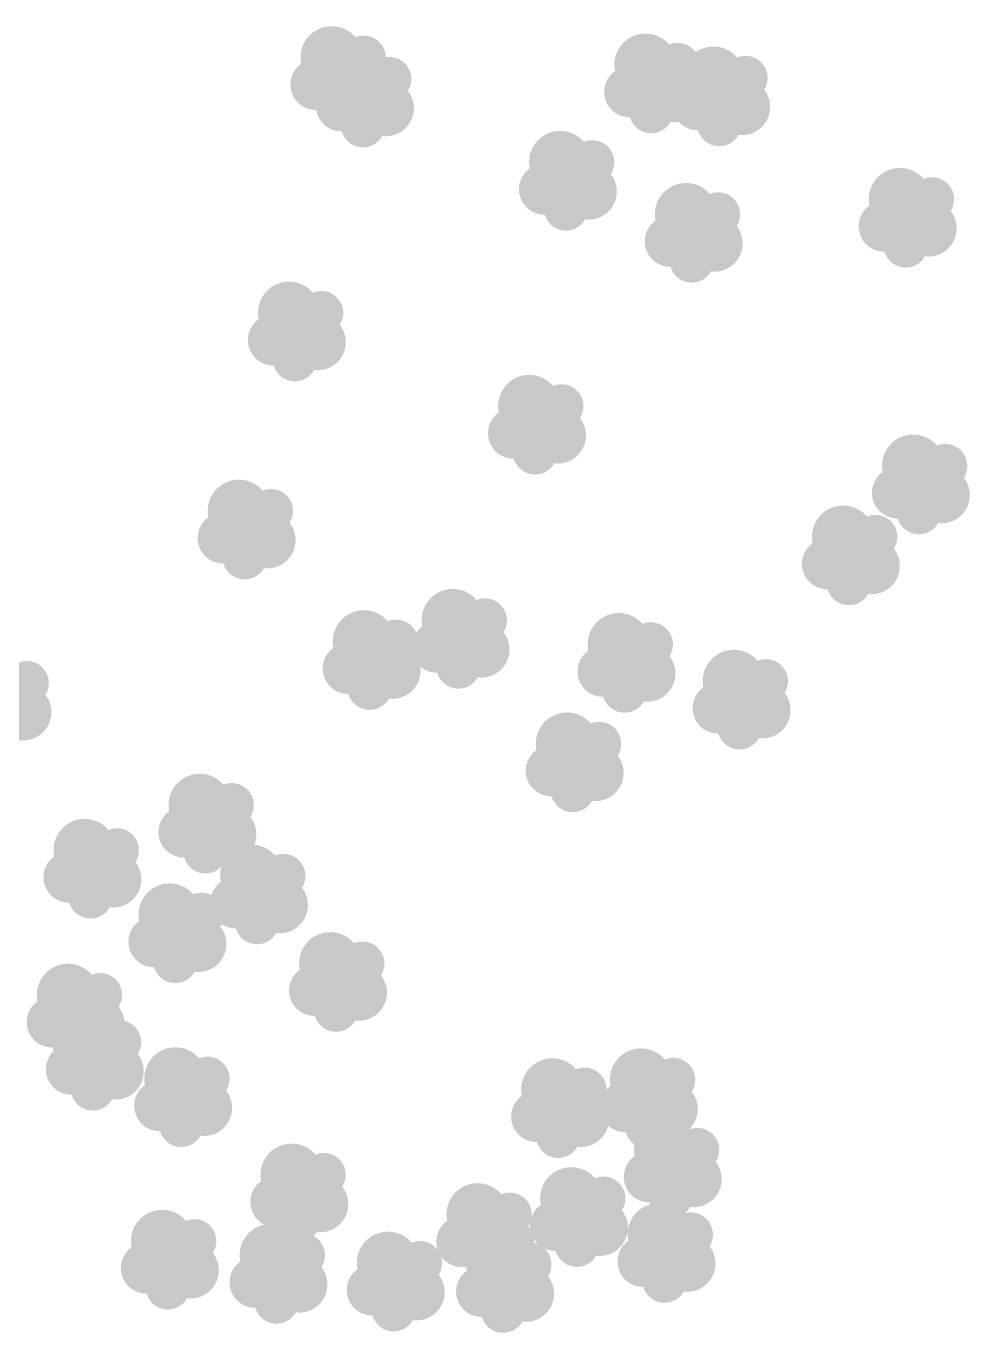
# Model space of a CAD drawing. Header units: feet. Extents: x 19943 to 22668, y 19646 to 21490.
# Drawn here: x 20876.6 to 20970.1, y 21125.5 to 21254.9 of the extents above; entities that cross this region are included whole.
import ezdxf

# ---------------------------------------------------------------- set-up
doc = ezdxf.new("R2010")
doc.units = ezdxf.units.FT
doc.header["$MEASUREMENT"] = 0
doc.layers.add('V-PLNT-TREES-SAVD', color=253, linetype='Continuous')

# ---------------------------------------------------------------- blocks, each defined once
blk = doc.blocks.new('Existing Basemap')
at = {"layer": 'V-PLNT-TREES-SAVD'}
h = blk.add_hatch(color=256, dxfattribs=at)
edge = h.paths.add_edge_path()
edge.add_ellipse((20910.05104483243, 21251.78426960053), major_axis=(-1.543132462168271, 1.543089726718376), ratio=0.9999999999995682, start_angle=192.5944597473992, end_angle=337.2687559424306)
edge.add_ellipse((20906.86783455109, 21251.80456552207), major_axis=(-2.185042389636971, 2.184981877158718), ratio=0.9999999999979726, start_angle=265.3135617642286, end_angle=416.8558821878045)
edge.add_ellipse((20905.30169187006, 21249.10949383517), major_axis=(1.784643676877361, 1.784693102098145), ratio=0.9999999999999278, start_angle=80.2866100408609, end_angle=225.7341644166373)
edge.add_ellipse((20907.43741820427, 21247.20773340876), major_axis=(-1.550971484118789, 1.550928531575328), ratio=0.9999999999992424, start_angle=61.15733986461568, end_angle=61.47147788450962)
edge.add_ellipse((20907.43741820427, 21247.20773340876), major_axis=(-1.550971484118789, 1.550928531575328), ratio=0.9999999999992424, start_angle=61.47147788450962, end_angle=195.4892329067007)
edge.add_ellipse((20909.69513482698, 21248.89598467191), major_axis=(1.973188564310873, 1.973243211230985), ratio=0.9999999999999237, start_angle=217.8170008947253, end_angle=353.0192784218156)
h = blk.add_hatch(color=256, dxfattribs=at)
edge = h.paths.add_edge_path()
edge.add_ellipse((20941.13985549759, 21251.05698941508), major_axis=(-1.543132462168271, 1.543089726718376), ratio=0.9999999999995682, start_angle=192.5944597473992, end_angle=337.2687559424306)
edge.add_ellipse((20937.95664521624, 21251.07728533662), major_axis=(-2.185042389636971, 2.184981877158718), ratio=0.9999999999979726, start_angle=265.3135617642286, end_angle=416.8558821878045)
edge.add_ellipse((20936.39050253521, 21248.38221364971), major_axis=(1.784643676877361, 1.784693102098145), ratio=0.9999999999999278, start_angle=80.2866100408609, end_angle=225.7341644166373)
edge.add_ellipse((20938.52622886942, 21246.4804532233), major_axis=(-1.550971484118789, 1.550928531575328), ratio=0.9999999999992424, start_angle=61.15733986461568, end_angle=61.47147788450962)
edge.add_ellipse((20938.52622886942, 21246.4804532233), major_axis=(-1.550971484118789, 1.550928531575328), ratio=0.9999999999992424, start_angle=61.47147788450962, end_angle=195.4892329067007)
edge.add_ellipse((20940.78394549213, 21248.16870448646), major_axis=(1.973188564310873, 1.973243211230985), ratio=0.9999999999999237, start_angle=217.8170008947253, end_angle=353.0192784218156)
h = blk.add_hatch(color=256, dxfattribs=at)
edge = h.paths.add_edge_path()
edge.add_ellipse((20912.58138550957, 21249.66224819809), major_axis=(-1.543132462168271, 1.543089726718376), ratio=0.9999999999995682, start_angle=192.5944597473992, end_angle=337.2687559424306)
edge.add_ellipse((20909.39817522823, 21249.68254411963), major_axis=(-2.185042389636971, 2.184981877158718), ratio=0.9999999999979726, start_angle=265.3135617642286, end_angle=416.8558821878045)
edge.add_ellipse((20907.8320325472, 21246.98747243273), major_axis=(1.784643676877361, 1.784693102098145), ratio=0.9999999999999278, start_angle=80.2866100408609, end_angle=225.7341644166373)
edge.add_ellipse((20909.96775888141, 21245.08571200631), major_axis=(-1.550971484118789, 1.550928531575328), ratio=0.9999999999992424, start_angle=61.15733986461568, end_angle=61.47147788450962)
edge.add_ellipse((20909.96775888141, 21245.08571200631), major_axis=(-1.550971484118789, 1.550928531575328), ratio=0.9999999999992424, start_angle=61.47147788450962, end_angle=195.4892329067007)
edge.add_ellipse((20912.22547550412, 21246.77396326947), major_axis=(1.973188564310873, 1.973243211230985), ratio=0.9999999999999237, start_angle=217.8170008947253, end_angle=353.0192784218156)
h = blk.add_hatch(color=256, dxfattribs=at)
edge = h.paths.add_edge_path()
edge.add_ellipse((20947.87454964664, 21249.77161419972), major_axis=(-1.543132462168271, 1.543089726718376), ratio=0.9999999999995682, start_angle=192.5944597473992, end_angle=337.2687559424306)
edge.add_ellipse((20944.69133936529, 21249.79191012126), major_axis=(-2.185042389636971, 2.184981877158718), ratio=0.9999999999979726, start_angle=265.3135617642286, end_angle=416.8558821878045)
edge.add_ellipse((20943.12519668426, 21247.09683843436), major_axis=(1.784643676877361, 1.784693102098145), ratio=0.9999999999999278, start_angle=80.2866100408609, end_angle=225.7341644166373)
edge.add_ellipse((20945.26092301848, 21245.19507800795), major_axis=(-1.550971484118789, 1.550928531575328), ratio=0.9999999999992424, start_angle=61.15733986461568, end_angle=61.47147788450962)
edge.add_ellipse((20945.26092301848, 21245.19507800795), major_axis=(-1.550971484118789, 1.550928531575328), ratio=0.9999999999992424, start_angle=61.47147788450962, end_angle=195.4892329067007)
edge.add_ellipse((20947.51863964119, 21246.8833292711), major_axis=(1.973188564310873, 1.973243211230985), ratio=0.9999999999999237, start_angle=217.8170008947253, end_angle=353.0192784218156)
h = blk.add_hatch(color=256, dxfattribs=at)
edge = h.paths.add_edge_path()
edge.add_ellipse((20932.69078972534, 21241.41217783498), major_axis=(-1.543132462168271, 1.543089726718376), ratio=0.9999999999995682, start_angle=192.5944597473992, end_angle=337.2687559424306)
edge.add_ellipse((20929.50757944399, 21241.43247375652), major_axis=(-2.185042389636971, 2.184981877158718), ratio=0.9999999999979726, start_angle=265.3135617642286, end_angle=416.8558821878045)
edge.add_ellipse((20927.94143676297, 21238.73740206962), major_axis=(1.784643676877361, 1.784693102098145), ratio=0.9999999999999278, start_angle=80.2866100408609, end_angle=225.7341644166373)
edge.add_ellipse((20930.07716309718, 21236.8356416432), major_axis=(-1.550971484118789, 1.550928531575328), ratio=0.9999999999992424, start_angle=61.15733986461568, end_angle=61.47147788450962)
edge.add_ellipse((20930.07716309718, 21236.8356416432), major_axis=(-1.550971484118789, 1.550928531575328), ratio=0.9999999999992424, start_angle=61.47147788450962, end_angle=195.4892329067007)
edge.add_ellipse((20932.33487971989, 21238.52389290636), major_axis=(1.973188564310873, 1.973243211230985), ratio=0.9999999999999237, start_angle=217.8170008947253, end_angle=353.0192784218156)
h = blk.add_hatch(color=256, dxfattribs=at)
edge = h.paths.add_edge_path()
edge.add_ellipse((20966.34953113014, 21237.74866675462), major_axis=(-1.543132462168271, 1.543089726718376), ratio=0.9999999999995682, start_angle=192.5944597473992, end_angle=337.2687559424306)
edge.add_ellipse((20963.16632084879, 21237.76896267616), major_axis=(-2.185042389636971, 2.184981877158718), ratio=0.9999999999979726, start_angle=265.3135617642286, end_angle=416.8558821878045)
edge.add_ellipse((20961.60017816776, 21235.07389098926), major_axis=(1.784643676877361, 1.784693102098145), ratio=0.9999999999999278, start_angle=80.2866100408609, end_angle=225.7341644166373)
edge.add_ellipse((20963.73590450197, 21233.17213056284), major_axis=(-1.550971484118789, 1.550928531575328), ratio=0.9999999999992424, start_angle=61.15733986461568, end_angle=61.47147788450962)
edge.add_ellipse((20963.73590450197, 21233.17213056284), major_axis=(-1.550971484118789, 1.550928531575328), ratio=0.9999999999992424, start_angle=61.47147788450962, end_angle=195.4892329067007)
edge.add_ellipse((20965.99362112469, 21234.860381826), major_axis=(1.973188564310873, 1.973243211230985), ratio=0.9999999999999237, start_angle=217.8170008947253, end_angle=353.0192784218156)
h = blk.add_hatch(color=256, dxfattribs=at)
edge = h.paths.add_edge_path()
edge.add_ellipse((20945.15462625102, 21236.25618755768), major_axis=(-1.543132462168271, 1.543089726718376), ratio=0.9999999999995682, start_angle=192.5944597473992, end_angle=337.2687559424306)
edge.add_ellipse((20941.97141596967, 21236.27648347922), major_axis=(-2.185042389636971, 2.184981877158718), ratio=0.9999999999979726, start_angle=265.3135617642286, end_angle=416.8558821878045)
edge.add_ellipse((20940.40527328864, 21233.58141179232), major_axis=(1.784643676877361, 1.784693102098145), ratio=0.9999999999999278, start_angle=80.2866100408609, end_angle=225.7341644166373)
edge.add_ellipse((20942.54099962286, 21231.6796513659), major_axis=(-1.550971484118789, 1.550928531575328), ratio=0.9999999999992424, start_angle=61.15733986461568, end_angle=61.47147788450962)
edge.add_ellipse((20942.54099962286, 21231.6796513659), major_axis=(-1.550971484118789, 1.550928531575328), ratio=0.9999999999992424, start_angle=61.47147788450962, end_angle=195.4892329067007)
edge.add_ellipse((20944.79871624557, 21233.36790262906), major_axis=(1.973188564310873, 1.973243211230985), ratio=0.9999999999999237, start_angle=217.8170008947253, end_angle=353.0192784218156)
h = blk.add_hatch(color=256, dxfattribs=at)
edge = h.paths.add_edge_path()
edge.add_ellipse((20905.83633826748, 21226.48324387294), major_axis=(-1.543132462168271, 1.543089726718376), ratio=0.9999999999995682, start_angle=192.5944597473992, end_angle=337.2687559424306)
edge.add_ellipse((20902.65312798614, 21226.50353979448), major_axis=(-2.185042389636971, 2.184981877158718), ratio=0.9999999999979726, start_angle=265.3135617642286, end_angle=416.8558821878045)
edge.add_ellipse((20901.08698530511, 21223.80846810757), major_axis=(1.784643676877361, 1.784693102098145), ratio=0.9999999999999278, start_angle=80.2866100408609, end_angle=225.7341644166373)
edge.add_ellipse((20903.22271163932, 21221.90670768116), major_axis=(-1.550971484118789, 1.550928531575328), ratio=0.9999999999992424, start_angle=61.15733986461568, end_angle=61.47147788450962)
edge.add_ellipse((20903.22271163932, 21221.90670768116), major_axis=(-1.550971484118789, 1.550928531575328), ratio=0.9999999999992424, start_angle=61.47147788450962, end_angle=195.4892329067007)
edge.add_ellipse((20905.48042826203, 21223.59495894432), major_axis=(1.973188564310873, 1.973243211230985), ratio=0.9999999999999237, start_angle=217.8170008947253, end_angle=353.0192784218156)
h = blk.add_hatch(color=256, dxfattribs=at)
edge = h.paths.add_edge_path()
edge.add_ellipse((20929.6265019987, 21217.25004186795), major_axis=(-1.543132462168271, 1.543089726718376), ratio=0.9999999999995682, start_angle=192.5944597473992, end_angle=337.2687559424306)
edge.add_ellipse((20926.44329171735, 21217.27033778949), major_axis=(-2.185042389636971, 2.184981877158718), ratio=0.9999999999979726, start_angle=265.3135617642286, end_angle=416.8558821878045)
edge.add_ellipse((20924.87714903633, 21214.57526610259), major_axis=(1.784643676877361, 1.784693102098145), ratio=0.9999999999999278, start_angle=80.2866100408609, end_angle=225.7341644166373)
edge.add_ellipse((20927.01287537054, 21212.67350567617), major_axis=(-1.550971484118789, 1.550928531575328), ratio=0.9999999999992424, start_angle=61.15733986461568, end_angle=61.47147788450962)
edge.add_ellipse((20927.01287537054, 21212.67350567617), major_axis=(-1.550971484118789, 1.550928531575328), ratio=0.9999999999992424, start_angle=61.47147788450962, end_angle=195.4892329067007)
edge.add_ellipse((20929.27059199325, 21214.36175693933), major_axis=(1.973188564310873, 1.973243211230985), ratio=0.9999999999999237, start_angle=217.8170008947253, end_angle=353.0192784218156)
h = blk.add_hatch(color=256, dxfattribs=at)
edge = h.paths.add_edge_path()
edge.add_ellipse((20967.65854713415, 21211.33388109455), major_axis=(-1.543132462168271, 1.543089726718376), ratio=0.9999999999995682, start_angle=192.5944597473992, end_angle=337.2687559424306)
edge.add_ellipse((20964.4753368528, 21211.35417701609), major_axis=(-2.185042389636971, 2.184981877158718), ratio=0.9999999999979726, start_angle=265.3135617642286, end_angle=416.8558821878045)
edge.add_ellipse((20962.90919417177, 21208.65910532919), major_axis=(1.784643676877361, 1.784693102098145), ratio=0.9999999999999278, start_angle=80.2866100408609, end_angle=225.7341644166373)
edge.add_ellipse((20965.04492050598, 21206.75734490277), major_axis=(-1.550971484118789, 1.550928531575328), ratio=0.9999999999992424, start_angle=61.15733986461568, end_angle=61.47147788450962)
edge.add_ellipse((20965.04492050598, 21206.75734490277), major_axis=(-1.550971484118789, 1.550928531575328), ratio=0.9999999999992424, start_angle=61.47147788450962, end_angle=195.4892329067007)
edge.add_ellipse((20967.30263712869, 21208.44559616593), major_axis=(1.973188564310873, 1.973243211230985), ratio=0.9999999999999237, start_angle=217.8170008947253, end_angle=353.0192784218156)
h = blk.add_hatch(color=256, dxfattribs=at)
edge = h.paths.add_edge_path()
edge.add_ellipse((20900.86171267119, 21206.86953609406), major_axis=(-1.543132462168271, 1.543089726718376), ratio=0.9999999999995682, start_angle=192.5944597473992, end_angle=337.2687559424306)
edge.add_ellipse((20897.67850238985, 21206.8898320156), major_axis=(-2.185042389636971, 2.184981877158718), ratio=0.9999999999979726, start_angle=265.3135617642286, end_angle=416.8558821878045)
edge.add_ellipse((20896.11235970882, 21204.1947603287), major_axis=(1.784643676877361, 1.784693102098145), ratio=0.9999999999999278, start_angle=80.2866100408609, end_angle=225.7341644166373)
edge.add_ellipse((20898.24808604303, 21202.29299990229), major_axis=(-1.550971484118789, 1.550928531575328), ratio=0.9999999999992424, start_angle=61.15733986461568, end_angle=61.47147788450962)
edge.add_ellipse((20898.24808604303, 21202.29299990229), major_axis=(-1.550971484118789, 1.550928531575328), ratio=0.9999999999992424, start_angle=61.47147788450962, end_angle=195.4892329067007)
edge.add_ellipse((20900.50580266574, 21203.98125116544), major_axis=(1.973188564310873, 1.973243211230985), ratio=0.9999999999999237, start_angle=217.8170008947253, end_angle=353.0192784218156)
h = blk.add_hatch(color=256, dxfattribs=at)
edge = h.paths.add_edge_path()
edge.add_ellipse((20960.72666342284, 21204.31068071429), major_axis=(-1.543132462168271, 1.543089726718376), ratio=0.9999999999995682, start_angle=192.5944597473992, end_angle=337.2687559424306)
edge.add_ellipse((20957.5434531415, 21204.33097663583), major_axis=(-2.185042389636971, 2.184981877158718), ratio=0.9999999999979726, start_angle=265.3135617642286, end_angle=416.8558821878045)
edge.add_ellipse((20955.97731046047, 21201.63590494893), major_axis=(1.784643676877361, 1.784693102098145), ratio=0.9999999999999278, start_angle=80.2866100408609, end_angle=225.7341644166373)
edge.add_ellipse((20958.11303679468, 21199.73414452251), major_axis=(-1.550971484118789, 1.550928531575328), ratio=0.9999999999992424, start_angle=61.15733986461568, end_angle=61.47147788450962)
edge.add_ellipse((20958.11303679468, 21199.73414452251), major_axis=(-1.550971484118789, 1.550928531575328), ratio=0.9999999999992424, start_angle=61.47147788450962, end_angle=195.4892329067007)
edge.add_ellipse((20960.37075341739, 21201.42239578567), major_axis=(1.973188564310873, 1.973243211230985), ratio=0.9999999999999237, start_angle=217.8170008947253, end_angle=353.0192784218156)
h = blk.add_hatch(color=256, dxfattribs=at)
edge = h.paths.add_edge_path()
edge.add_ellipse((20922.04896939126, 21196.04255005281), major_axis=(-1.543132462168271, 1.543089726718376), ratio=0.9999999999995682, start_angle=192.5944597473992, end_angle=337.2687559424306)
edge.add_ellipse((20918.86575910992, 21196.06284597435), major_axis=(-2.185042389636971, 2.184981877158718), ratio=0.9999999999979726, start_angle=265.3135617642286, end_angle=416.8558821878045)
edge.add_ellipse((20917.29961642889, 21193.36777428745), major_axis=(1.784643676877361, 1.784693102098145), ratio=0.9999999999999278, start_angle=80.2866100408609, end_angle=225.7341644166373)
edge.add_ellipse((20919.4353427631, 21191.46601386103), major_axis=(-1.550971484118789, 1.550928531575328), ratio=0.9999999999992424, start_angle=61.15733986461568, end_angle=61.47147788450962)
edge.add_ellipse((20919.4353427631, 21191.46601386103), major_axis=(-1.550971484118789, 1.550928531575328), ratio=0.9999999999992424, start_angle=61.47147788450962, end_angle=195.4892329067007)
edge.add_ellipse((20921.69305938581, 21193.15426512419), major_axis=(1.973188564310873, 1.973243211230985), ratio=0.9999999999999237, start_angle=217.8170008947253, end_angle=353.0192784218156)
h = blk.add_hatch(color=256, dxfattribs=at)
edge = h.paths.add_edge_path()
edge.add_ellipse((20913.24644197956, 21193.9411866747), major_axis=(-1.543132462168271, 1.543089726718376), ratio=0.9999999999995682, start_angle=192.5944597473992, end_angle=337.2687559424306)
edge.add_ellipse((20910.06323169822, 21193.96148259624), major_axis=(-2.185042389636971, 2.184981877158718), ratio=0.9999999999979726, start_angle=265.3135617642286, end_angle=416.8558821878045)
edge.add_ellipse((20908.49708901719, 21191.26641090934), major_axis=(1.784643676877361, 1.784693102098145), ratio=0.9999999999999278, start_angle=80.2866100408609, end_angle=225.7341644166373)
edge.add_ellipse((20910.6328153514, 21189.36465048292), major_axis=(-1.550971484118789, 1.550928531575328), ratio=0.9999999999992424, start_angle=61.15733986461568, end_angle=61.47147788450962)
edge.add_ellipse((20910.6328153514, 21189.36465048292), major_axis=(-1.550971484118789, 1.550928531575328), ratio=0.9999999999992424, start_angle=61.47147788450962, end_angle=195.4892329067007)
edge.add_ellipse((20912.89053197411, 21191.05290174608), major_axis=(1.973188564310873, 1.973243211230985), ratio=0.9999999999999237, start_angle=217.8170008947253, end_angle=353.0192784218156)
h = blk.add_hatch(color=256, dxfattribs=at)
edge = h.paths.add_edge_path()
edge.add_ellipse((20938.49740707921, 21193.66111327833), major_axis=(-1.543132462168271, 1.543089726718376), ratio=0.9999999999995682, start_angle=192.5944597473992, end_angle=337.2687559424306)
edge.add_ellipse((20935.31419679786, 21193.68140919987), major_axis=(-2.185042389636971, 2.184981877158718), ratio=0.9999999999979726, start_angle=265.3135617642286, end_angle=416.8558821878045)
edge.add_ellipse((20933.74805411683, 21190.98633751297), major_axis=(1.784643676877361, 1.784693102098145), ratio=0.9999999999999278, start_angle=80.2866100408609, end_angle=225.7341644166373)
edge.add_ellipse((20935.88378045104, 21189.08457708656), major_axis=(-1.550971484118789, 1.550928531575328), ratio=0.9999999999992424, start_angle=61.15733986461568, end_angle=61.47147788450962)
edge.add_ellipse((20935.88378045104, 21189.08457708656), major_axis=(-1.550971484118789, 1.550928531575328), ratio=0.9999999999992424, start_angle=61.47147788450962, end_angle=195.4892329067007)
edge.add_ellipse((20938.14149707376, 21190.77282834971), major_axis=(1.973188564310873, 1.973243211230985), ratio=0.9999999999999237, start_angle=217.8170008947253, end_angle=353.0192784218156)
h = blk.add_hatch(color=256, dxfattribs=at)
edge = h.paths.add_edge_path()
edge.add_ellipse((20876.67055507155, 21189.8339516242), major_axis=(-1.543132462168271, 1.543089726718376), ratio=0.9999999999995682, start_angle=192.5944597473992, end_angle=337.2687559424306)
edge.add_ellipse((20873.4873447902, 21189.85424754575), major_axis=(-2.185042389636971, 2.184981877158718), ratio=0.9999999999979726, start_angle=265.3135617642286, end_angle=416.8558821878045)
edge.add_ellipse((20871.92120210917, 21187.15917585884), major_axis=(1.784643676877361, 1.784693102098145), ratio=0.9999999999999278, start_angle=80.2866100408609, end_angle=225.7341644166373)
edge.add_ellipse((20874.05692844338, 21185.25741543243), major_axis=(-1.550971484118789, 1.550928531575328), ratio=0.9999999999992424, start_angle=61.15733986461568, end_angle=61.47147788450962)
edge.add_ellipse((20874.05692844338, 21185.25741543243), major_axis=(-1.550971484118789, 1.550928531575328), ratio=0.9999999999992424, start_angle=61.47147788450962, end_angle=195.4892329067007)
edge.add_ellipse((20876.31464506609, 21186.94566669558), major_axis=(1.973188564310873, 1.973243211230985), ratio=0.9999999999999237, start_angle=217.8170008947253, end_angle=353.0192784218156)
h = blk.add_hatch(color=256, dxfattribs=at)
edge = h.paths.add_edge_path()
edge.add_ellipse((20949.89472162602, 21190.02131440226), major_axis=(-1.543132462168271, 1.543089726718376), ratio=0.9999999999995682, start_angle=192.5944597473992, end_angle=337.2687559424306)
edge.add_ellipse((20946.71151134467, 21190.0416103238), major_axis=(-2.185042389636971, 2.184981877158718), ratio=0.9999999999979726, start_angle=265.3135617642286, end_angle=416.8558821878045)
edge.add_ellipse((20945.14536866365, 21187.3465386369), major_axis=(1.784643676877361, 1.784693102098145), ratio=0.9999999999999278, start_angle=80.2866100408609, end_angle=225.7341644166373)
edge.add_ellipse((20947.28109499786, 21185.44477821048), major_axis=(-1.550971484118789, 1.550928531575328), ratio=0.9999999999992424, start_angle=61.15733986461568, end_angle=61.47147788450962)
edge.add_ellipse((20947.28109499786, 21185.44477821048), major_axis=(-1.550971484118789, 1.550928531575328), ratio=0.9999999999992424, start_angle=61.47147788450962, end_angle=195.4892329067007)
edge.add_ellipse((20949.53881162057, 21187.13302947364), major_axis=(1.973188564310873, 1.973243211230985), ratio=0.9999999999999237, start_angle=217.8170008947253, end_angle=353.0192784218156)
h = blk.add_hatch(color=256, dxfattribs=at)
edge = h.paths.add_edge_path()
edge.add_ellipse((20933.36383284625, 21183.81240651371), major_axis=(-1.543132462168271, 1.543089726718376), ratio=0.9999999999995682, start_angle=192.5944597473992, end_angle=337.2687559424306)
edge.add_ellipse((20930.18062256491, 21183.83270243525), major_axis=(-2.185042389636971, 2.184981877158718), ratio=0.9999999999979726, start_angle=265.3135617642286, end_angle=416.8558821878045)
edge.add_ellipse((20928.61447988388, 21181.13763074834), major_axis=(1.784643676877361, 1.784693102098145), ratio=0.9999999999999278, start_angle=80.2866100408609, end_angle=225.7341644166373)
edge.add_ellipse((20930.75020621809, 21179.23587032193), major_axis=(-1.550971484118789, 1.550928531575328), ratio=0.9999999999992424, start_angle=61.15733986461568, end_angle=61.47147788450962)
edge.add_ellipse((20930.75020621809, 21179.23587032193), major_axis=(-1.550971484118789, 1.550928531575328), ratio=0.9999999999992424, start_angle=61.47147788450962, end_angle=195.4892329067007)
edge.add_ellipse((20933.0079228408, 21180.92412158509), major_axis=(1.973188564310873, 1.973243211230985), ratio=0.9999999999999237, start_angle=217.8170008947253, end_angle=353.0192784218156)
h = blk.add_hatch(color=256, dxfattribs=at)
edge = h.paths.add_edge_path()
edge.add_ellipse((20896.97758658613, 21177.7420937009), major_axis=(-1.543132462168271, 1.543089726718376), ratio=0.9999999999995682, start_angle=192.5944597473992, end_angle=337.2687559424306)
edge.add_ellipse((20893.79437630479, 21177.76238962245), major_axis=(-2.185042389636971, 2.184981877158718), ratio=0.9999999999979726, start_angle=265.3135617642286, end_angle=416.8558821878045)
edge.add_ellipse((20892.22823362376, 21175.06731793554), major_axis=(1.784643676877361, 1.784693102098145), ratio=0.9999999999999278, start_angle=80.2866100408609, end_angle=225.7341644166373)
edge.add_ellipse((20894.36395995797, 21173.16555750913), major_axis=(-1.550971484118789, 1.550928531575328), ratio=0.9999999999992424, start_angle=61.15733986461568, end_angle=61.47147788450962)
edge.add_ellipse((20894.36395995797, 21173.16555750913), major_axis=(-1.550971484118789, 1.550928531575328), ratio=0.9999999999992424, start_angle=61.47147788450962, end_angle=195.4892329067007)
edge.add_ellipse((20896.62167658068, 21174.85380877228), major_axis=(1.973188564310873, 1.973243211230985), ratio=0.9999999999999237, start_angle=217.8170008947253, end_angle=353.0192784218156)
h = blk.add_hatch(color=256, dxfattribs=at)
edge = h.paths.add_edge_path()
edge.add_ellipse((20885.58626586313, 21173.2718963971), major_axis=(-1.543132462168271, 1.543089726718376), ratio=0.9999999999995682, start_angle=192.5944597473992, end_angle=337.2687559424306)
edge.add_ellipse((20882.40305558179, 21173.29219231864), major_axis=(-2.185042389636971, 2.184981877158718), ratio=0.9999999999979726, start_angle=265.3135617642286, end_angle=416.8558821878045)
edge.add_ellipse((20880.83691290076, 21170.59712063174), major_axis=(1.784643676877361, 1.784693102098145), ratio=0.9999999999999278, start_angle=80.2866100408609, end_angle=225.7341644166373)
edge.add_ellipse((20882.97263923497, 21168.69536020532), major_axis=(-1.550971484118789, 1.550928531575328), ratio=0.9999999999992424, start_angle=61.15733986461568, end_angle=61.47147788450962)
edge.add_ellipse((20882.97263923497, 21168.69536020532), major_axis=(-1.550971484118789, 1.550928531575328), ratio=0.9999999999992424, start_angle=61.47147788450962, end_angle=195.4892329067007)
edge.add_ellipse((20885.23035585768, 21170.38361146848), major_axis=(1.973188564310873, 1.973243211230985), ratio=0.9999999999999237, start_angle=217.8170008947253, end_angle=353.0192784218156)
h = blk.add_hatch(color=256, dxfattribs=at)
edge = h.paths.add_edge_path()
edge.add_ellipse((20902.08896718396, 21170.732031418), major_axis=(-1.543132462168271, 1.543089726718376), ratio=0.9999999999995682, start_angle=192.5944597473992, end_angle=337.2687559424306)
edge.add_ellipse((20898.90575690262, 21170.75232733955), major_axis=(-2.185042389636971, 2.184981877158718), ratio=0.9999999999979726, start_angle=265.3135617642286, end_angle=416.8558821878045)
edge.add_ellipse((20897.33961422159, 21168.05725565264), major_axis=(1.784643676877361, 1.784693102098145), ratio=0.9999999999999278, start_angle=80.2866100408609, end_angle=225.7341644166373)
edge.add_ellipse((20899.4753405558, 21166.15549522623), major_axis=(-1.550971484118789, 1.550928531575328), ratio=0.9999999999992424, start_angle=61.15733986461568, end_angle=61.47147788450962)
edge.add_ellipse((20899.4753405558, 21166.15549522623), major_axis=(-1.550971484118789, 1.550928531575328), ratio=0.9999999999992424, start_angle=61.47147788450962, end_angle=195.4892329067007)
edge.add_ellipse((20901.73305717851, 21167.84374648938), major_axis=(1.973188564310873, 1.973243211230985), ratio=0.9999999999999237, start_angle=217.8170008947253, end_angle=353.0192784218156)
h = blk.add_hatch(color=256, dxfattribs=at)
edge = h.paths.add_edge_path()
edge.add_ellipse((20894.00241670278, 21166.88049479287), major_axis=(-1.543132462168271, 1.543089726718376), ratio=0.9999999999995682, start_angle=192.5944597473992, end_angle=337.2687559424306)
edge.add_ellipse((20890.81920642143, 21166.90079071442), major_axis=(-2.185042389636971, 2.184981877158718), ratio=0.9999999999979726, start_angle=265.3135617642286, end_angle=416.8558821878045)
edge.add_ellipse((20889.2530637404, 21164.20571902751), major_axis=(1.784643676877361, 1.784693102098145), ratio=0.9999999999999278, start_angle=80.2866100408609, end_angle=225.7341644166373)
edge.add_ellipse((20891.38879007461, 21162.3039586011), major_axis=(-1.550971484118789, 1.550928531575328), ratio=0.9999999999992424, start_angle=61.15733986461568, end_angle=61.47147788450962)
edge.add_ellipse((20891.38879007461, 21162.3039586011), major_axis=(-1.550971484118789, 1.550928531575328), ratio=0.9999999999992424, start_angle=61.47147788450962, end_angle=195.4892329067007)
edge.add_ellipse((20893.64650669733, 21163.99220986425), major_axis=(1.973188564310873, 1.973243211230985), ratio=0.9999999999999237, start_angle=217.8170008947253, end_angle=353.0192784218156)
h = blk.add_hatch(color=256, dxfattribs=at)
edge = h.paths.add_edge_path()
edge.add_ellipse((20909.91268481854, 21162.05379531313), major_axis=(-1.543132462168271, 1.543089726718376), ratio=0.9999999999995682, start_angle=192.5944597473992, end_angle=337.2687559424306)
edge.add_ellipse((20906.72947453719, 21162.07409123467), major_axis=(-2.185042389636971, 2.184981877158718), ratio=0.9999999999979726, start_angle=265.3135617642286, end_angle=416.8558821878045)
edge.add_ellipse((20905.16333185616, 21159.37901954777), major_axis=(1.784643676877361, 1.784693102098145), ratio=0.9999999999999278, start_angle=80.2866100408609, end_angle=225.7341644166373)
edge.add_ellipse((20907.29905819037, 21157.47725912136), major_axis=(-1.550971484118789, 1.550928531575328), ratio=0.9999999999992424, start_angle=61.15733986461568, end_angle=61.47147788450962)
edge.add_ellipse((20907.29905819037, 21157.47725912136), major_axis=(-1.550971484118789, 1.550928531575328), ratio=0.9999999999992424, start_angle=61.47147788450962, end_angle=195.4892329067007)
edge.add_ellipse((20909.55677481309, 21159.16551038451), major_axis=(1.973188564310873, 1.973243211230985), ratio=0.9999999999999237, start_angle=217.8170008947253, end_angle=353.0192784218156)
h = blk.add_hatch(color=256, dxfattribs=at)
edge = h.paths.add_edge_path()
edge.add_ellipse((20883.93164184945, 21158.92887538286), major_axis=(-1.543132462168271, 1.543089726718376), ratio=0.9999999999995682, start_angle=192.5944597473992, end_angle=337.2687559424306)
edge.add_ellipse((20880.74843156811, 21158.9491713044), major_axis=(-2.185042389636971, 2.184981877158718), ratio=0.9999999999979726, start_angle=265.3135617642286, end_angle=416.8558821878045)
edge.add_ellipse((20879.18228888708, 21156.2540996175), major_axis=(1.784643676877361, 1.784693102098145), ratio=0.9999999999999278, start_angle=80.2866100408609, end_angle=225.7341644166373)
edge.add_ellipse((20881.31801522129, 21154.35233919108), major_axis=(-1.550971484118789, 1.550928531575328), ratio=0.9999999999992424, start_angle=61.15733986461568, end_angle=61.47147788450962)
edge.add_ellipse((20881.31801522129, 21154.35233919108), major_axis=(-1.550971484118789, 1.550928531575328), ratio=0.9999999999992424, start_angle=61.47147788450962, end_angle=195.4892329067007)
edge.add_ellipse((20883.575731844, 21156.04059045424), major_axis=(1.973188564310873, 1.973243211230985), ratio=0.9999999999999237, start_angle=217.8170008947253, end_angle=353.0192784218156)
h = blk.add_hatch(color=256, dxfattribs=at)
edge = h.paths.add_edge_path()
edge.add_ellipse((20885.82076201545, 21154.25519772518), major_axis=(-1.543132462168271, 1.543089726718376), ratio=0.9999999999995682, start_angle=192.5944597473992, end_angle=337.2687559424306)
edge.add_ellipse((20882.63755173411, 21154.27549364672), major_axis=(-2.185042389636971, 2.184981877158718), ratio=0.9999999999979726, start_angle=265.3135617642286, end_angle=416.8558821878045)
edge.add_ellipse((20881.07140905308, 21151.58042195982), major_axis=(1.784643676877361, 1.784693102098145), ratio=0.9999999999999278, start_angle=80.2866100408609, end_angle=225.7341644166373)
edge.add_ellipse((20883.20713538729, 21149.67866153341), major_axis=(-1.550971484118789, 1.550928531575328), ratio=0.9999999999992424, start_angle=61.15733986461568, end_angle=61.47147788450962)
edge.add_ellipse((20883.20713538729, 21149.67866153341), major_axis=(-1.550971484118789, 1.550928531575328), ratio=0.9999999999992424, start_angle=61.47147788450962, end_angle=195.4892329067007)
edge.add_ellipse((20885.46485201, 21151.36691279656), major_axis=(1.973188564310873, 1.973243211230985), ratio=0.9999999999999237, start_angle=217.8170008947253, end_angle=353.0192784218156)
h = blk.add_hatch(color=256, dxfattribs=at)
edge = h.paths.add_edge_path()
edge.add_ellipse((20894.57120554536, 21150.64552431184), major_axis=(-1.543132462168271, 1.543089726718376), ratio=0.9999999999995682, start_angle=192.5944597473992, end_angle=337.2687559424306)
edge.add_ellipse((20891.38799526402, 21150.66582023338), major_axis=(-2.185042389636971, 2.184981877158718), ratio=0.9999999999979726, start_angle=265.3135617642286, end_angle=416.8558821878045)
edge.add_ellipse((20889.82185258299, 21147.97074854648), major_axis=(1.784643676877361, 1.784693102098145), ratio=0.9999999999999278, start_angle=80.2866100408609, end_angle=225.7341644166373)
edge.add_ellipse((20891.9575789172, 21146.06898812006), major_axis=(-1.550971484118789, 1.550928531575328), ratio=0.9999999999992424, start_angle=61.15733986461568, end_angle=61.47147788450962)
edge.add_ellipse((20891.9575789172, 21146.06898812006), major_axis=(-1.550971484118789, 1.550928531575328), ratio=0.9999999999992424, start_angle=61.47147788450962, end_angle=195.4892329067007)
edge.add_ellipse((20894.21529553991, 21147.75723938322), major_axis=(1.973188564310873, 1.973243211230985), ratio=0.9999999999999237, start_angle=217.8170008947253, end_angle=353.0192784218156)
h = blk.add_hatch(color=256, dxfattribs=at)
edge = h.paths.add_edge_path()
edge.add_ellipse((20940.70412032534, 21150.53780900183), major_axis=(-1.543132462168271, 1.543089726718376), ratio=0.9999999999995682, start_angle=192.5944597473992, end_angle=337.2687559424306)
edge.add_ellipse((20937.52091004399, 21150.55810492338), major_axis=(-2.185042389636971, 2.184981877158718), ratio=0.9999999999979726, start_angle=265.3135617642286, end_angle=416.8558821878045)
edge.add_ellipse((20935.95476736296, 21147.86303323647), major_axis=(1.784643676877361, 1.784693102098145), ratio=0.9999999999999278, start_angle=80.2866100408609, end_angle=225.7341644166373)
edge.add_ellipse((20938.09049369717, 21145.96127281006), major_axis=(-1.550971484118789, 1.550928531575328), ratio=0.9999999999992424, start_angle=61.15733986461568, end_angle=61.47147788450962)
edge.add_ellipse((20938.09049369717, 21145.96127281006), major_axis=(-1.550971484118789, 1.550928531575328), ratio=0.9999999999992424, start_angle=61.47147788450962, end_angle=195.4892329067007)
edge.add_ellipse((20940.34821031988, 21147.64952407321), major_axis=(1.973188564310873, 1.973243211230985), ratio=0.9999999999999237, start_angle=217.8170008947253, end_angle=353.0192784218156)
h = blk.add_hatch(color=256, dxfattribs=at)
edge = h.paths.add_edge_path()
edge.add_ellipse((20931.91755480256, 21149.55925789926), major_axis=(-1.543132462168271, 1.543089726718376), ratio=0.9999999999995682, start_angle=192.5944597473992, end_angle=337.2687559424306)
edge.add_ellipse((20928.73434452121, 21149.5795538208), major_axis=(-2.185042389636971, 2.184981877158718), ratio=0.9999999999979726, start_angle=265.3135617642286, end_angle=416.8558821878045)
edge.add_ellipse((20927.16820184018, 21146.8844821339), major_axis=(1.784643676877361, 1.784693102098145), ratio=0.9999999999999278, start_angle=80.2866100408609, end_angle=225.7341644166373)
edge.add_ellipse((20929.30392817439, 21144.98272170748), major_axis=(-1.550971484118789, 1.550928531575328), ratio=0.9999999999992424, start_angle=61.15733986461568, end_angle=61.47147788450962)
edge.add_ellipse((20929.30392817439, 21144.98272170748), major_axis=(-1.550971484118789, 1.550928531575328), ratio=0.9999999999992424, start_angle=61.47147788450962, end_angle=195.4892329067007)
edge.add_ellipse((20931.5616447971, 21146.67097297064), major_axis=(1.973188564310873, 1.973243211230985), ratio=0.9999999999999237, start_angle=217.8170008947253, end_angle=353.0192784218156)
h = blk.add_hatch(color=256, dxfattribs=at)
edge = h.paths.add_edge_path()
edge.add_ellipse((20943.0804629033, 21143.59059752079), major_axis=(-1.543132462168271, 1.543089726718376), ratio=0.9999999999995682, start_angle=192.5944597473992, end_angle=337.2687559424306)
edge.add_ellipse((20939.89725262195, 21143.61089344234), major_axis=(-2.185042389636971, 2.184981877158718), ratio=0.9999999999979726, start_angle=265.3135617642286, end_angle=416.8558821878045)
edge.add_ellipse((20938.33110994092, 21140.91582175543), major_axis=(1.784643676877361, 1.784693102098145), ratio=0.9999999999999278, start_angle=80.2866100408609, end_angle=225.7341644166373)
edge.add_ellipse((20940.46683627513, 21139.01406132902), major_axis=(-1.550971484118789, 1.550928531575328), ratio=0.9999999999992424, start_angle=61.15733986461568, end_angle=61.47147788450962)
edge.add_ellipse((20940.46683627513, 21139.01406132902), major_axis=(-1.550971484118789, 1.550928531575328), ratio=0.9999999999992424, start_angle=61.47147788450962, end_angle=195.4892329067007)
edge.add_ellipse((20942.72455289785, 21140.70231259217), major_axis=(1.973188564310873, 1.973243211230985), ratio=0.9999999999999237, start_angle=217.8170008947253, end_angle=353.0192784218156)
h = blk.add_hatch(color=256, dxfattribs=at)
edge = h.paths.add_edge_path()
edge.add_ellipse((20906.08076346481, 21141.11168227225), major_axis=(-1.543132462168271, 1.543089726718376), ratio=0.9999999999995682, start_angle=192.5944597473992, end_angle=337.2687559424306)
edge.add_ellipse((20902.89755318347, 21141.13197819379), major_axis=(-2.185042389636971, 2.184981877158718), ratio=0.9999999999979726, start_angle=265.3135617642286, end_angle=416.8558821878045)
edge.add_ellipse((20901.33141050244, 21138.43690650689), major_axis=(1.784643676877361, 1.784693102098145), ratio=0.9999999999999278, start_angle=80.2866100408609, end_angle=225.7341644166373)
edge.add_ellipse((20903.46713683665, 21136.53514608047), major_axis=(-1.550971484118789, 1.550928531575328), ratio=0.9999999999992424, start_angle=61.15733986461568, end_angle=61.47147788450962)
edge.add_ellipse((20903.46713683665, 21136.53514608047), major_axis=(-1.550971484118789, 1.550928531575328), ratio=0.9999999999992424, start_angle=61.47147788450962, end_angle=195.4892329067007)
edge.add_ellipse((20905.72485345936, 21138.22339734363), major_axis=(1.973188564310873, 1.973243211230985), ratio=0.9999999999999237, start_angle=217.8170008947253, end_angle=353.0192784218156)
h = blk.add_hatch(color=256, dxfattribs=at)
edge = h.paths.add_edge_path()
edge.add_ellipse((20933.78691101055, 21138.77133610082), major_axis=(-1.543132462168271, 1.543089726718376), ratio=0.9999999999995682, start_angle=192.5944597473992, end_angle=337.2687559424306)
edge.add_ellipse((20930.6037007292, 21138.79163202236), major_axis=(-2.185042389636971, 2.184981877158718), ratio=0.9999999999979726, start_angle=265.3135617642286, end_angle=416.8558821878045)
edge.add_ellipse((20929.03755804817, 21136.09656033546), major_axis=(1.784643676877361, 1.784693102098145), ratio=0.9999999999999278, start_angle=80.2866100408609, end_angle=225.7341644166373)
edge.add_ellipse((20931.17328438238, 21134.19479990904), major_axis=(-1.550971484118789, 1.550928531575328), ratio=0.9999999999992424, start_angle=61.15733986461568, end_angle=61.47147788450962)
edge.add_ellipse((20931.17328438238, 21134.19479990904), major_axis=(-1.550971484118789, 1.550928531575328), ratio=0.9999999999992424, start_angle=61.47147788450962, end_angle=195.4892329067007)
edge.add_ellipse((20933.43100100509, 21135.8830511722), major_axis=(1.973188564310873, 1.973243211230985), ratio=0.9999999999999237, start_angle=217.8170008947253, end_angle=353.0192784218156)
h = blk.add_hatch(color=256, dxfattribs=at)
edge = h.paths.add_edge_path()
edge.add_ellipse((20924.50858853743, 21137.18584463474), major_axis=(-1.543132462168271, 1.543089726718376), ratio=0.9999999999995682, start_angle=220.2940539950048, end_angle=337.268755953481)
edge.add_ellipse((20921.32537825609, 21137.20614055628), major_axis=(-2.185042389636971, 2.184981877158718), ratio=0.9999999999979726, start_angle=265.313561775284, end_angle=416.8558819503735)
edge.add_ellipse((20919.75923557506, 21134.51106886937), major_axis=(1.784643676877361, 1.784693102098145), ratio=0.9999999999999278, start_angle=80.28660980337985, end_angle=153.7001261680665)
edge.add_ellipse((20915.63014823715, 21132.38265678329), major_axis=(-1.543132462168271, 1.543089726718376), ratio=0.9999999999995682, start_angle=242.34615577738361, end_angle=262.1915643351058, ccw=False)
edge.add_ellipse((20919.75923557506, 21134.51106886937), major_axis=(1.784643676877361, 1.784693102098145), ratio=0.9999999999999278, start_angle=170.83759394435, end_angle=225.7341643598953)
edge.add_ellipse((20921.89496190927, 21132.60930844296), major_axis=(-1.550971484118789, 1.550928531575328), ratio=0.9999999999992424, start_angle=61.15733986461568, end_angle=61.47147782794645)
edge.add_ellipse((20919.75923557506, 21134.51106886937), major_axis=(1.784643676877361, 1.784693102098145), ratio=0.9999999999999278, start_angle=225.7341643598953, end_angle=235.0911649192584)
edge.add_ellipse((20923.2827329128, 21132.25973527083), major_axis=(-2.185042389636971, 2.184981877158718), ratio=0.9999999999979726, start_angle=340.00991361528946, end_angle=409.3332065481705, ccw=False)
edge.add_ellipse((20923.2827329128, 21132.25973527083), major_axis=(-2.185042389636971, 2.184981877158718), ratio=0.9999999999979726, start_angle=265.3135618417552, end_angle=340.00991361528946, ccw=False)
edge.add_ellipse((20926.46594319415, 21132.23943934929), major_axis=(-1.543132462168271, 1.543089726718376), ratio=0.9999999999995682, start_angle=302.3907241909336, end_angle=337.2687560201371, ccw=False)
edge.add_ellipse((20924.15267853198, 21134.29755970611), major_axis=(1.973188564310873, 1.973243211230985), ratio=0.9999999999999237, start_angle=316.4682574945867, end_angle=324.1783361976542)
edge.add_ellipse((20929.03755804817, 21136.09656033546), major_axis=(1.784643676877361, 1.784693102098145), ratio=0.9999999999999278, start_angle=142.9950118570707, end_angle=167.4388300567151, ccw=False)
edge.add_ellipse((20924.15267853198, 21134.29755970611), major_axis=(1.973188564310873, 1.973243211230985), ratio=0.9999999999999237, start_angle=346.255505716115, end_angle=353.0192785031293)
edge.add_ellipse((20924.50858853743, 21137.18584463474), major_axis=(-1.543132462168271, 1.543089726718376), ratio=0.9999999999995682, start_angle=192.5944598286407, end_angle=202.6571178543584)
edge.add_ellipse((20929.03755804817, 21136.09656033546), major_axis=(1.784643676877361, 1.784693102098145), ratio=0.9999999999999278, start_angle=113.85835841499039, end_angle=129.092813434351, ccw=False)
edge = h.paths.add_edge_path()
edge.add_ellipse((20926.11003318869, 21129.35115442066), major_axis=(1.973188564310873, 1.973243211230985), ratio=0.9999999999999237, start_angle=217.8170007822505, end_angle=353.0192789535133)
edge.add_ellipse((20926.46594319415, 21132.23943934929), major_axis=(-1.543132462168271, 1.543089726718376), ratio=0.9999999999995682, start_angle=192.5944602790219, end_angle=270.6285359251243)
edge.add_ellipse((20929.03755804817, 21136.09656033546), major_axis=(1.784643676877361, 1.784693102098145), ratio=0.9999999999999278, start_angle=182.0875167821449, end_angle=200.5266301746194, ccw=False)
edge.add_ellipse((20926.46594319415, 21132.23943934929), major_axis=(-1.543132462168271, 1.543089726718376), ratio=0.9999999999995682, start_angle=291.9856110316788, end_angle=302.3907241909336)
edge.add_ellipse((20924.15267853198, 21134.29755970611), major_axis=(1.973188564310873, 1.973243211230985), ratio=0.9999999999999237, start_angle=217.8170011528801, end_angle=316.46825749458674, ccw=False)
edge.add_ellipse((20921.89496190927, 21132.60930844296), major_axis=(-1.550971484118789, 1.550928531575328), ratio=0.9999999999992424, start_angle=77.00584043570268, end_angle=195.4892331647973, ccw=False)
edge.add_ellipse((20921.71659023177, 21129.56466358392), major_axis=(1.784643676877361, 1.784693102098145), ratio=0.9999999999999278, start_angle=86.77844240716723, end_angle=225.7341649467222)
edge.add_ellipse((20923.85231656598, 21127.66290315751), major_axis=(-1.550971484118789, 1.550928531575328), ratio=0.9999999999992424, start_angle=61.15733986461568, end_angle=61.47147841469315)
edge.add_ellipse((20923.85231656598, 21127.66290315751), major_axis=(-1.550971484118789, 1.550928531575328), ratio=0.9999999999992424, start_angle=61.47147841469315, end_angle=195.4892327940493)
h = blk.add_hatch(color=256, dxfattribs=at)
edge = h.paths.add_edge_path()
edge.add_ellipse((20942.45595786101, 21135.21847161396), major_axis=(-1.543132462168271, 1.543089726718376), ratio=0.9999999999995682, start_angle=192.5944597473992, end_angle=337.2687559424306)
edge.add_ellipse((20939.27274757966, 21135.23876753551), major_axis=(-2.185042389636971, 2.184981877158718), ratio=0.9999999999979726, start_angle=265.3135617642286, end_angle=416.8558821878045)
edge.add_ellipse((20937.70660489863, 21132.5436958486), major_axis=(1.784643676877361, 1.784693102098145), ratio=0.9999999999999278, start_angle=80.2866100408609, end_angle=225.7341644166373)
edge.add_ellipse((20939.84233123285, 21130.64193542219), major_axis=(-1.550971484118789, 1.550928531575328), ratio=0.9999999999992424, start_angle=61.15733986461568, end_angle=61.47147788450962)
edge.add_ellipse((20939.84233123285, 21130.64193542219), major_axis=(-1.550971484118789, 1.550928531575328), ratio=0.9999999999992424, start_angle=61.47147788450962, end_angle=195.4892329067007)
edge.add_ellipse((20942.10004785556, 21132.33018668534), major_axis=(1.973188564310873, 1.973243211230985), ratio=0.9999999999999237, start_angle=217.8170008947253, end_angle=353.0192784218156)
h = blk.add_hatch(color=256, dxfattribs=at)
edge = h.paths.add_edge_path()
edge.add_ellipse((20893.25378744063, 21134.55314168858), major_axis=(-1.543132462168271, 1.543089726718376), ratio=0.9999999999995682, start_angle=192.5944597473992, end_angle=337.2687559424306)
edge.add_ellipse((20890.07057715928, 21134.57343761012), major_axis=(-2.185042389636971, 2.184981877158718), ratio=0.9999999999979726, start_angle=265.3135617642286, end_angle=416.8558821878045)
edge.add_ellipse((20888.50443447825, 21131.87836592322), major_axis=(1.784643676877361, 1.784693102098145), ratio=0.9999999999999278, start_angle=80.2866100408609, end_angle=225.7341644166373)
edge.add_ellipse((20890.64016081247, 21129.9766054968), major_axis=(-1.550971484118789, 1.550928531575328), ratio=0.9999999999992424, start_angle=61.15733986461568, end_angle=61.47147788450962)
edge.add_ellipse((20890.64016081247, 21129.9766054968), major_axis=(-1.550971484118789, 1.550928531575328), ratio=0.9999999999992424, start_angle=61.47147788450962, end_angle=195.4892329067007)
edge.add_ellipse((20892.89787743518, 21131.66485675996), major_axis=(1.973188564310873, 1.973243211230985), ratio=0.9999999999999237, start_angle=217.8170008947253, end_angle=353.0192784218156)
h = blk.add_hatch(color=256, dxfattribs=at)
edge = h.paths.add_edge_path()
edge.add_ellipse((20904.02208384566, 21133.15157736139), major_axis=(-1.543132462168271, 1.543089726718376), ratio=0.9999999999995682, start_angle=192.5944597473992, end_angle=337.2687559424306)
edge.add_ellipse((20900.83887356432, 21133.17187328294), major_axis=(-2.185042389636971, 2.184981877158718), ratio=0.9999999999979726, start_angle=265.3135617642286, end_angle=416.8558821878045)
edge.add_ellipse((20899.27273088329, 21130.47680159603), major_axis=(1.784643676877361, 1.784693102098145), ratio=0.9999999999999278, start_angle=80.2866100408609, end_angle=225.7341644166373)
edge.add_ellipse((20901.4084572175, 21128.57504116962), major_axis=(-1.550971484118789, 1.550928531575328), ratio=0.9999999999992424, start_angle=61.15733986461568, end_angle=61.47147788450962)
edge.add_ellipse((20901.4084572175, 21128.57504116962), major_axis=(-1.550971484118789, 1.550928531575328), ratio=0.9999999999992424, start_angle=61.47147788450962, end_angle=195.4892329067007)
edge.add_ellipse((20903.66617384021, 21130.26329243277), major_axis=(1.973188564310873, 1.973243211230985), ratio=0.9999999999999237, start_angle=217.8170008947253, end_angle=353.0192784218156)
h = blk.add_hatch(color=256, dxfattribs=at)
edge = h.paths.add_edge_path()
edge.add_ellipse((20915.63014823715, 21132.38265678328), major_axis=(-1.543132462168271, 1.543089726718376), ratio=0.9999999999995682, start_angle=192.5944597473992, end_angle=337.2687559424306)
edge.add_ellipse((20912.44693795581, 21132.40295270483), major_axis=(-2.185042389636971, 2.184981877158718), ratio=0.9999999999979726, start_angle=265.3135617642286, end_angle=416.8558821878045)
edge.add_ellipse((20910.88079527478, 21129.70788101792), major_axis=(1.784643676877361, 1.784693102098145), ratio=0.9999999999999278, start_angle=80.2866100408609, end_angle=225.7341644166373)
edge.add_ellipse((20913.01652160899, 21127.80612059151), major_axis=(-1.550971484118789, 1.550928531575328), ratio=0.9999999999992424, start_angle=61.15733986461568, end_angle=61.47147788450962)
edge.add_ellipse((20913.01652160899, 21127.80612059151), major_axis=(-1.550971484118789, 1.550928531575328), ratio=0.9999999999992424, start_angle=61.47147788450962, end_angle=195.4892329067007)
edge.add_ellipse((20915.2742382317, 21129.49437185466), major_axis=(1.973188564310873, 1.973243211230985), ratio=0.9999999999999237, start_angle=217.8170008947253, end_angle=353.0192784218156)
h = blk.add_hatch(color=256, dxfattribs=at)
edge = h.paths.add_edge_path()
edge.add_ellipse((20926.46594319415, 21132.23943934929), major_axis=(-1.543132462168271, 1.543089726718376), ratio=0.9999999999995682, start_angle=192.5944597473992, end_angle=337.2687559424306)
edge.add_ellipse((20923.2827329128, 21132.25973527083), major_axis=(-2.185042389636971, 2.184981877158718), ratio=0.9999999999979726, start_angle=265.3135617642286, end_angle=416.8558821878045)
edge.add_ellipse((20921.71659023177, 21129.56466358393), major_axis=(1.784643676877361, 1.784693102098145), ratio=0.9999999999999278, start_angle=80.2866100408609, end_angle=225.7341644166373)
edge.add_ellipse((20923.85231656598, 21127.66290315751), major_axis=(-1.550971484118789, 1.550928531575328), ratio=0.9999999999992424, start_angle=61.15733986461568, end_angle=61.47147788450962)
edge.add_ellipse((20923.85231656598, 21127.66290315751), major_axis=(-1.550971484118789, 1.550928531575328), ratio=0.9999999999992424, start_angle=61.47147788450962, end_angle=195.4892329067007)
edge.add_ellipse((20926.1100331887, 21129.35115442067), major_axis=(1.973188564310873, 1.973243211230985), ratio=0.9999999999999237, start_angle=217.8170008947253, end_angle=353.0192784218156)

msp = doc.modelspace()

# ---------------------------------------------------------------- block references
msp.add_blockref('Existing Basemap', (0, 0))

doc.saveas('drawing.dxf')
